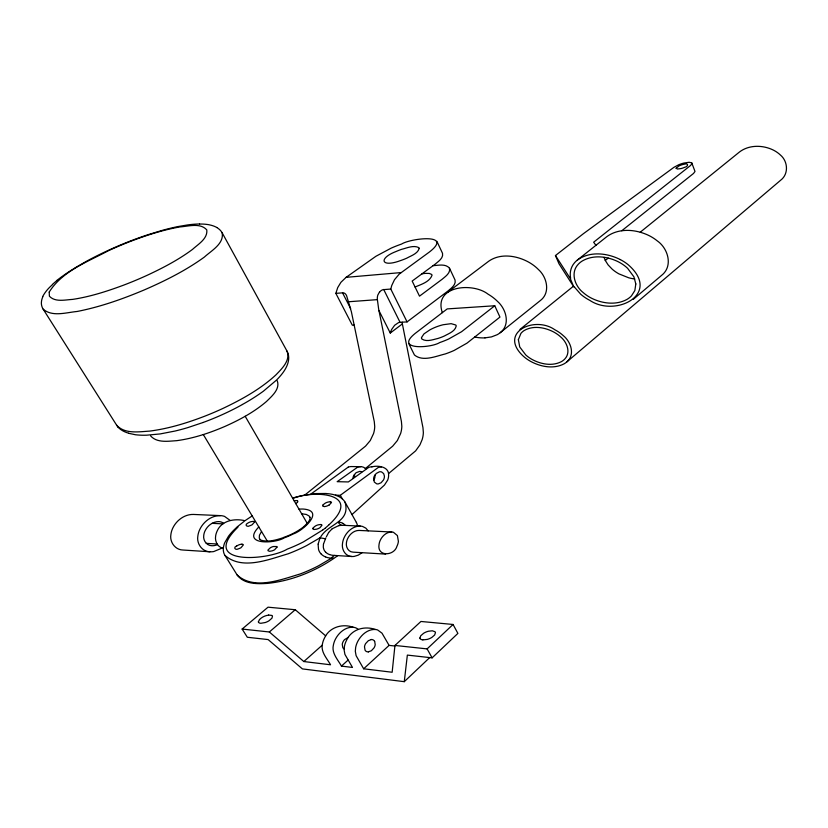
<?xml version="1.0" encoding="UTF-8"?>
<svg xmlns="http://www.w3.org/2000/svg" width="828" height="828" viewBox="0 0 828 828"><rect width="100%" height="100%" fill="white"/><g stroke="black" fill="none" stroke-linecap="round" stroke-linejoin="round"><path stroke-width="1.24" d="M318.118 544.234L318.521 549.44M325.704 635.904L295.265 609.729L268.024 607.183L242.128 629.063L247.324 637.26L268.137 639.578L302.396 668.9L404.271 681.672L407.355 655.093L432.112 657.856L457.894 633.399L453.061 624.467L420.934 621.466L394.956 645.447L392.151 672.253L363.658 668.796L356.112 655.683L355.315 651.284L355.647 647.517A32.737 24.291 -14.9 0 1 357.851 641.234C361.236 634.848 367.798 629.021 375.426 629.487A9.294 6.893 -14.9 0 1 377.63 629.963L381.998 633.172L389.088 645.385L394.894 646.006M318.149 543.996L320.125 537.62M312.912 528.44L313.336 527.539M323.438 544.317L323.303 546.894A16.477 12.234 -14.9 0 0 323.438 547.95L323.551 548.457M323.469 544.12L325.828 537.921M433.085 265.674C438.364 265.343 445.671 263.521 449.511 268.22L455.048 280.009C456.28 284.904 450.939 288.403 447.751 291.177L407.076 321.895L390.795 289.055L391.758 285.474L394.48 279.74L399.272 274.047L429.235 252.136C454.241 232.927 410.377 238.361 401.601 244.043A105.259 78.101 -14.9 0 0 391.251 248.1L375.922 256.276L346.104 277.339L340.939 282.286L337.71 287.595L335.847 293.371L352.335 325.228L354.167 325.114M42.849 296.693L42.725 296.993A23.743 17.616 -14.9 0 0 41.379 303.421A20.721 15.37 -14.9 0 0 41.938 306.536A20.224 15.007 -14.9 0 0 42.321 307.55L42.57 308.088A20.224 15.007 -14.9 0 0 43.17 309.165L116.624 425.168A24.302 18.03 -14.9 0 0 117.928 426.917L118.114 427.134M326.377 536.772L328.623 532.528M325.352 538.852L325.383 538.8A43.429 32.23 -14.9 0 0 319.918 537.889M297.5 502.151L297.562 502.058A5.506 4.088 -14.9 0 1 295.772 503.61M328.716 532.383L332.1 528.844M261.544 531.514L259.454 535.219L259.267 537.941A6.914 5.123 -14.9 0 0 259.733 539.069M323.075 504.697L322.651 505.556A1.211 0.9 -14.9 0 0 323.003 506.27L324.276 506.539M320.726 536.875C328.499 523.513 350.844 522.271 345.059 502.161A21.042 15.608 -14.9 0 0 338.931 496.624M319.929 537.869L306.774 545.507A133.018 98.698 -14.9 0 1 288.009 553.839C268.758 559.428 242.221 570.544 224.968 555.412A19.624 14.562 -14.9 0 1 224.471 554.522L224.357 554.294A19.976 14.821 -14.9 0 1 223.705 552.545L223.695 552.483A22.822 16.933 -14.9 0 1 223.705 545.973L224.181 544.172A31.009 23.008 -14.9 0 1 224.688 542.816L228.528 536.192A57.401 42.59 -14.9 0 1 234.469 529.496L236.922 527.157M379.431 292.118L377.837 295.027A18.154 13.476 -14.9 0 0 377.382 299.632L378.675 309.237L401.404 421.411L401.828 426.316A42.3 31.392 -14.9 0 1 400.617 433.53L397.378 440.517L392.669 446.188L365.407 468.493L364.123 467.572A7.131 5.289 -14.9 0 0 360.697 466.681L351.445 466.557A7.059 5.237 -14.9 0 0 348.246 467.116M259.516 619.479L258.491 621.725M258.802 526.96C240.844 545.466 275.072 543.706 284.19 537.879A64.646 47.962 -14.9 0 0 293.278 533.925C302.313 531.203 325.746 510.762 303.286 509.044A27.676 20.534 -14.9 0 0 298.991 509.179M306.432 524.176L303.71 526.67M329.161 524.641C363.409 492.805 313.543 489.803 292.791 498.466M329.037 524.766L325.207 528.181M238.009 527.074C198.503 565.669 267.941 560.763 287.233 549.14A124.987 92.736 -14.9 0 0 303.379 541.936L322.723 529.992M566.714 362.002C575.45 354.912 570.906 341.705 563.299 335.65A53.209 39.485 -14.9 0 0 554.77 329.71C534.308 315.344 497.959 332.752 523.306 356.164A53.271 39.527 -14.9 0 0 530.531 361.329C540.456 366.752 553.352 369.329 563.837 363.968A14.687 10.899 -14.9 0 0 566.714 362.002L780.69 180.193C788.908 174.035 787.945 161.201 780.338 154.96A38.678 28.701 -14.9 0 0 772.834 149.837C762.402 144.9 748.905 144.765 739.487 151.99L640.241 232.202M404.271 681.672L429.525 657.753M574.27 286.881L580.728 294.24A59.864 44.412 -14.9 0 0 589.836 300.378C615.546 317.673 662.017 294.085 628.193 264.732A59.926 44.464 -14.9 0 0 620.327 259.588M394.956 645.447L427.113 648.893L453.061 624.467M237.346 526.763L244.964 520.719C234.738 518.204 221.562 520.429 217.102 531.152A25.513 18.93 -14.9 0 0 215.632 536.058C214.659 541.315 217.774 547.37 223.301 548.364M52.392 284.428L57.039 280.392M363.658 668.796L389.088 645.385M351.983 514.561L384.44 485.084L387.659 480.126A20.845 15.463 -14.9 0 0 388.622 475.303C389.212 466.661 378.168 465.16 371.907 466.857M358.172 629.301A10.319 7.659 -14.9 0 0 353.194 627.231C345.586 626.837 339.004 632.468 335.599 638.854A31.919 23.681 -14.9 0 0 333.394 645.053C331.355 653.075 337.917 659.73 341.457 666.105L348.091 660.071M484.991 337.865L491.449 336.913L497.11 334.74A16.912 12.555 -14.9 0 0 500.215 332.701C510.659 324.721 506.198 309.061 497.597 301.485A63.311 46.979 -14.9 0 0 488.002 294.126C472.581 282.079 433.179 285.701 442.328 312.653M242.128 629.063L269.338 631.981L303.835 661.541L322.258 645.167M269.338 631.981L295.265 609.729M633.172 299.415L661.634 275.331C673.35 266.202 668.103 248.317 657.225 240.855A57.432 42.611 -14.9 0 0 649.494 235.825C636.411 229.242 619.075 227.607 606.758 236.704L577.375 260.054A19.944 14.8 -14.9 0 0 574.518 262.797C570.823 266.989 569.436 272.95 570.658 278.384M388.498 473.637L415.625 450.877L419.941 444.874L422.156 439.616A42.311 31.392 -14.9 0 0 423.346 432.485L422.953 427.662L402.367 323.914A12.699 9.418 -14.9 0 1 402.222 322.185M520.005 329.399L573.493 286.157M634.786 278.974A40.396 29.974 -14.9 0 1 628.649 277.773L618.951 273.882A51.077 37.902 -14.9 0 1 612.14 269.131L608.125 264.919L605.289 260.468L608.238 258.077M292.563 498.083A101.906 75.607 -14.9 0 1 304.694 495.134L365.593 446.095L370.292 440.506L373.531 433.613A41.038 30.45 -14.9 0 0 374.722 426.492L374.287 421.669L351.382 311.763L346.549 295.544M500.215 332.701L540.301 300.585C550.672 292.812 547.06 277.194 538.438 269.545A59.647 44.257 -14.9 0 0 529.051 262.352C517.086 255.614 500.764 252.871 488.841 261.13L447.565 292.325M621.745 230.764L693.512 173.466L694.951 171.551A1.47 1.087 -14.9 0 0 694.909 171.21L691.753 162.847L689.124 162.278L683.887 163.064A28.214 20.938 -14.9 0 0 678.639 164.803L673.94 167.318L583.388 233.703L555.464 255.541L558.972 263.749L573.814 286.912L570.202 278.415L555.464 255.541M362.115 552.69L358.255 555.153L354.249 556.385A9.305 6.903 -14.9 0 1 351.765 556.499L333.166 555.329A13.765 10.215 -14.9 0 1 330.02 554.719L329.844 554.656M494.761 305.76L461.558 331.728L448.621 339.025A77.263 57.329 -14.9 0 1 439.709 342.554C430.964 348.164 393.755 350.503 415.314 333.311L447.224 308.906L494.761 305.76L499.946 317.083L466.992 343.144L454.137 350.441A75.441 55.973 -14.9 0 1 445.257 353.949C435.787 356.216 422.901 362.012 414.435 354.974L408.866 343.806M324.99 528.347L322.972 529.816M332.245 528.74L338.321 525.801M378.934 310.552L390.267 333.032L402.367 323.914M340.774 494.937L378.148 467.551A6.934 5.144 -14.9 0 1 381.346 466.982M310.883 494.047L348.246 467.106M337.534 555.826C317.352 570.409 292.667 580.811 267.444 583.398C257.022 584.061 244.032 584.257 237.17 575.025L224.968 555.412M577.375 260.054C589.805 250.936 607.245 252.944 620.327 259.588M245.44 520.388L252.178 515.927M222.256 548.022L213.759 551.551A13.072 9.698 -14.9 0 1 209.919 551.769L182.978 550.02C175.184 549.937 169.523 541.998 170.889 534.557A31.319 23.236 -14.9 0 1 172.783 528.088C176.488 520.336 184.551 514.219 193.359 514.436L220.393 515.616A13.072 9.698 -14.9 0 1 224.595 516.424L230.07 520.367M236.673 545.911C232.668 547.536 235.576 550.744 238.671 548.747A9.594 7.121 -14.9 0 0 241.062 547.65L243.36 544.886A1.221 0.9 -14.9 0 0 243.018 544.472L241.962 544.224M75.358 267.682L86.422 261.296A268.893 199.517 -14.9 0 1 108.116 250.46A286.488 212.568 -14.9 0 1 148.171 234.634L162.174 230.391A176.457 130.927 -14.9 0 1 175.443 227.1A144.703 107.361 -14.9 0 1 178.641 226.448L187.501 224.957A72.968 54.141 -14.9 0 1 199.413 223.984L199.589 224.005M329.151 505.059L331.49 502.555A1.232 0.911 -14.9 0 0 331.065 501.944L330.331 501.737M242.469 404.499L237.522 407.19A215.559 159.939 -14.9 0 1 203.139 422.466M203.139 422.477L188.153 427.496A170.454 126.477 -14.9 0 1 175.081 431.036L160.156 433.934L146.68 435.186A60.848 45.147 -14.9 0 1 135.45 434.752L128.63 433.282M283.963 537.465C276.759 539.804 268.551 542.464 261.141 540.198A4.285 3.177 -14.9 0 1 259.702 539.08M415.066 287.016C421.235 284.356 429.525 282.006 432.03 275.289A2.763 2.049 -14.9 0 0 431.595 274.41L429.328 273.437L425.447 273.364A25.968 19.272 -14.9 0 0 421.959 273.861M348.277 637.374L344.583 639.609A10.298 7.638 -14.9 0 0 343.651 640.779A11.789 8.746 -14.9 0 0 342.254 644.412L342.813 647.631A5.144 3.819 -14.9 0 0 344.127 648.924M338.662 525.708L341.664 525.252A3.167 2.349 -14.9 0 1 340.774 525.107L338.9 523.327A5.278 3.912 -14.9 0 1 338.766 522.199M334.377 555.412L331.935 557.399A6.872 5.103 -14.9 0 0 331.624 558.124L318.614 565.752A128.092 95.044 -14.9 0 1 300.015 574.021C280.816 579.662 254.196 590.426 237.17 575.025M304.694 495.144L316.141 493.571L326.284 493.488M371.254 639.609L368.336 640.696L365.634 643.584A12.172 9.036 -14.9 0 0 364.496 646.844L365.044 650.104A4.368 3.24 -14.9 0 0 368.388 651.957M268.593 615.018L271.915 615.452A2.298 1.708 -14.9 0 1 272.464 616.115L271.988 618.133L269.028 620.762A13.817 10.257 -14.9 0 1 265.25 622.532L261.048 623.256A3.012 2.236 -14.9 0 1 258.284 621.797M368.429 651.812L371.358 650.746L374.059 647.858A12.172 9.036 -14.9 0 0 375.208 644.598L374.67 641.338M346.104 277.339L401.094 272.578M335.847 293.371L342.544 292.843L350.648 308.575M390.795 289.055L383.757 289.614L400.059 322.32L407.076 321.895M348.712 301.744L377.33 299.643M368.181 530.872L365.841 528.14L362.643 526.484A9.315 6.914 -14.9 0 0 360.232 526.091C353.018 525.966 346.87 531.535 344.065 537.827A29.404 21.818 -14.9 0 0 342.523 543.354C341.415 549.274 345.255 556.344 351.765 556.499M391.706 532C386.5 531.918 382.143 536.016 380.145 540.539A21.787 16.167 -14.9 0 0 379.038 544.565C376.947 556.996 394.231 556.033 396.933 546.273A21.673 16.084 -14.9 0 0 398.392 541.367L397.399 535.571L393.455 532.3A6.531 4.844 -14.9 0 0 391.706 532L359.114 530.427C353.96 530.334 349.561 534.308 347.553 538.811A21 15.587 -14.9 0 0 346.446 542.764C345.659 546.997 348.412 552.048 353.07 552.152L385.61 554.098M220.393 515.616C211.502 515.409 203.46 521.681 199.765 529.496A32.282 23.95 -14.9 0 0 197.851 536.068C196.474 543.541 202.032 551.665 209.919 551.769M335.423 495.154L340.329 495.299L342.295 498.829M301.651 513.753L306.308 514.457L308.958 515.916A6.883 5.103 -14.9 0 1 309.744 516.9A3.519 2.619 -14.9 0 1 309.9 517.231M342.13 525.262L360.232 526.091M212.071 523.337L222.918 523.865M206.265 543.354L217.091 544.006M422.829 639.899L427.248 639.413A13.496 10.019 -14.9 0 0 431.854 637.405L434.648 634.993L435.445 632.654A3.001 2.225 -14.9 0 0 434.959 631.723L432.33 630.791L428.397 631.236A13.476 9.998 -14.9 0 0 423.667 633.244L420.738 635.769L419.962 637.995M353.173 627.262C342.492 623.37 329.596 627.148 324.659 637.684A31.526 23.391 -14.9 0 0 322.465 643.842C320.436 651.843 327.019 658.436 330.548 664.78L303.835 661.541M375.426 629.487C364.403 625.626 351.745 629.208 346.663 640.044A32.323 23.981 -14.9 0 0 344.448 646.275L344.127 650.021L344.924 654.399L352.49 667.44L341.457 666.105M320.602 524.455L321.512 524.693A1.304 0.973 -14.9 0 1 321.957 525.283L319.97 527.705A9.232 6.852 -14.9 0 1 316.586 529.175L314.392 529.454A1.801 1.335 -14.9 0 1 312.715 528.492M329.606 554.574L329.285 554.46A13.165 9.77 -14.9 0 1 326.149 552.618L325.787 552.297M325.89 557.058L326.077 557.13A15.722 11.664 -14.9 0 0 330.641 558.082A15.142 11.23 -14.9 0 0 333.487 558.072M297.356 500.795L296.641 500.598A5.817 4.316 -14.9 0 0 294.209 500.919M325.601 556.944L325.29 556.809A16.643 12.348 -14.9 0 1 321.637 554.47L321.181 554.035M342.73 523.286L342.637 523.234A8.591 6.376 -14.9 0 0 338.766 522.168M342.875 523.368L343.165 523.544A13.745 10.195 -14.9 0 1 344.2 524.29L345.297 525.304M365.303 468.41L365.831 468.917M43.17 309.165C52.299 317.176 66.312 312.466 77.128 311.473C100.281 306.929 122.637 299.043 144.331 289.893C165.269 280.785 185.855 270.477 204.381 257.063C211.254 250.708 224.264 243.763 222.152 232.782A21.3 15.804 -14.9 0 0 216.739 227.503M150.624 435.901C156.958 443.146 168.146 441.189 176.695 440.672C193.369 438.426 209.474 433.065 224.885 426.441C239.675 419.858 254.134 412.065 266.481 401.487C271.77 396.239 280.35 389.129 277.245 380.745M116.624 425.168C124.707 434.255 138.825 431.75 149.64 431.109C168.664 428.656 187.118 422.984 204.971 416.101A239.83 177.948 -14.9 0 0 223.146 408.328C241.962 399.355 260.551 389.098 275.952 374.867C281.768 368.791 290.721 360.439 287.037 351.155L222.152 232.782M595.922 245.305L593.645 242.211L690.593 165.445L692.042 163.54A1.439 1.066 -14.9 0 0 692.001 163.199M203.315 434.565L267.278 541.067M245.181 416.277L307.209 523.348M346.394 295.265L345.618 294.147A5.796 4.306 -14.9 0 0 344.541 293.247L343.93 292.998A3.146 2.339 -14.9 0 0 342.544 292.843M345.059 502.161L356.185 522.095M427.113 648.893L432.112 657.856M287.037 351.155C291.404 359.321 286.405 368.595 281.406 374.67A70.059 51.978 -14.9 0 1 276.562 380.031L263.387 391.199A168.105 124.728 -14.9 0 1 242.449 404.468M436.884 241.31L442.525 253.337C443.622 258.222 438.167 261.534 434.99 264.277L412.168 281.054L419.506 296.155L442.111 279.284C445.298 276.531 450.68 273.105 449.511 268.22M605.289 260.468L604.036 257.384M318.573 549.637L318.852 550.423A18.516 13.734 -14.9 0 0 321.036 553.88M254.548 521.992L252.261 524.652A9.553 7.09 -14.9 0 1 249.911 525.708C247.044 527.602 244.094 524.693 247.851 523.089A9.377 6.955 -14.9 0 1 250.801 521.744L253.254 521.361A1.708 1.263 -14.9 0 1 254.641 521.94M352.935 478.532A11.437 8.487 -14.9 0 1 353.68 475.665L356.092 472.684L359.704 471.401A4.057 3.012 -14.9 0 1 361.732 471.97M360.697 466.681A7.017 5.206 -14.9 0 0 357.489 467.251L337.162 481.679L348.371 481.937L368.698 467.406A6.976 5.175 -14.9 0 1 371.907 466.847M325.621 552.141A13.786 10.226 -14.9 0 1 323.613 548.622M303.679 526.794A53.923 40.013 -14.9 0 1 283.9 537.31M306.37 524.134A17.44 12.937 -14.9 0 0 309.506 520.119L309.517 519.994A6.2 4.595 -14.9 0 0 310.003 517.303M329.068 504.987A7.856 5.827 -14.9 0 1 324.276 506.591M323.293 504.79A7.1 5.268 -14.9 0 1 330.31 501.84M236.798 546.014A7.638 5.672 -14.9 0 1 241.973 544.151M297.438 500.733A1.439 1.066 -14.9 0 1 297.531 502.037M313.522 527.622A7.245 5.372 -14.9 0 1 320.571 524.579M400.059 322.32A4.337 3.219 -14.9 0 0 398.444 322.682L394.656 325.259L391.758 329.296A26.03 19.313 -14.9 0 0 390.278 333.032M223.663 523.306A9.274 6.883 -14.9 0 0 218.84 521.599C212.889 521.516 207.507 525.645 205.033 530.893A21.518 15.97 -14.9 0 0 203.76 535.271C202.85 540.27 206.576 545.683 211.844 545.735A9.387 6.966 -14.9 0 0 217.495 544.617M259.588 619.51A11.923 8.849 -14.9 0 1 268.593 615.132M371.286 639.464A4.378 3.25 -14.9 0 1 374.566 641.369M422.839 639.816A3.871 2.877 -14.9 0 1 419.755 638.057M128.671 433.21A28.545 21.186 -14.9 0 1 118.011 427.196M326.263 493.581A33.358 24.757 -14.9 0 1 337.006 495.661M354.394 474.454A10.774 7.99 -14.9 0 1 354.332 477.477M336.965 495.713A22.056 16.363 -14.9 0 1 338.735 496.51M379.648 292.18A5.289 3.923 -14.9 0 1 383.737 289.469M42.621 296.652A43.998 32.644 -14.9 0 1 52.599 284.573M56.977 280.35A139.239 103.314 -14.9 0 1 75.42 267.754M199.589 224.046A41.203 30.574 -14.9 0 1 208.822 224.698L209.857 224.947A26.165 19.417 -14.9 0 1 216.77 227.472M484.991 337.896A35.697 26.486 -14.9 0 1 474.744 337.027M356.33 522.354A20.979 15.566 -14.9 0 1 357.489 525.801M374.867 475.086A11.178 8.301 -14.9 0 1 373.78 480.219M635.811 283.963L634.838 290.566L631.443 295.896A17.771 13.186 -14.9 0 1 626.703 299.56C615.546 305.532 601.583 303.472 590.737 297.801A53.292 39.547 -14.9 0 1 583.181 292.563C574.932 286.188 570.14 272.609 578.286 264.246A17.667 13.103 -14.9 0 1 582.094 261.089C593.169 254.475 607.452 256.287 618.547 261.917A53.178 39.465 -14.9 0 1 627.583 268.282L633.938 276.862L635.811 283.963M676.134 168.26L677.449 169.026L681.02 168.57A16.933 12.565 -14.9 0 0 684.28 167.473C688.761 166.718 688.72 162.464 684.114 164.223A16.074 11.923 -14.9 0 0 678.929 165.973L676.134 168.26M373.594 478.843L374.318 482.072L376.688 483.811A3.695 2.743 -14.9 0 0 378.355 483.894L381.077 482.765L383.447 480.043A11.54 8.57 -14.9 0 0 384.409 476.141L383.685 473.637L381.667 471.981A3.757 2.794 -14.9 0 0 379.369 471.825L376.254 473.461L374.328 476.059A11.685 8.673 -14.9 0 0 373.594 478.843M518.369 339.656L519.736 346.963L525.749 354.933A46.616 34.59 -14.9 0 0 532.083 359.455C540.767 364.175 552.028 366.431 561.187 361.753A12.813 9.501 -14.9 0 0 564.862 358.938C571.082 352.304 566.849 342.057 560.722 336.965A46.565 34.548 -14.9 0 0 553.27 331.769C544.462 327.288 533.097 325.311 524.176 330.538A12.741 9.45 -14.9 0 0 520.905 333.415L518.369 339.656M419.216 248.452C417.643 253.73 411.195 255.676 406.817 258.139A52.474 38.937 -14.9 0 1 400.359 260.644C380.973 267.889 378.117 258.274 396.126 251.484A52.63 39.051 -14.9 0 1 401.528 249.363C406.91 248.048 413.41 244.912 418.802 247.603A2.515 1.863 -14.9 0 1 419.216 248.452M277.028 547.091L274.648 549.751A9.543 7.079 -14.9 0 1 272.205 550.848L269.669 551.324L268.065 550.755A1.635 1.211 -14.9 0 1 268.117 549.864L270.383 547.753A9.398 6.976 -14.9 0 1 273.271 546.532L276.718 546.542A1.273 0.942 -14.9 0 1 276.997 546.925L277.028 547.091M421.504 337.555L421.504 338.155A3.25 2.412 -14.9 0 0 421.887 339.035C426.627 342.181 432.951 339.604 438.002 338.435A44.019 32.665 -14.9 0 0 444.357 336.013C448.621 333.591 455.131 331.428 456.218 326.015A3.25 2.412 -14.9 0 0 455.731 324.99L451.136 323.665L443.094 324.752A42.093 31.236 -14.9 0 0 429.97 329.813L423.988 333.87L421.504 337.555M49.214 292.056L49.401 296.217C55.186 302.427 65.122 299.808 72.626 299.394C90.2 296.745 107.195 291.259 123.796 285.08A288.962 214.4 -14.9 0 0 148.978 274.451C164.11 267.309 179.003 259.443 192.458 249.435C198.109 244.239 207.849 238.733 206.793 229.894C200.262 222.566 188.515 226.323 179.976 226.924C163.437 229.832 147.394 235.007 131.714 240.907A289.179 214.566 -14.9 0 0 108.53 250.656C87.592 261.834 62.286 271.118 49.214 292.056"/></g></svg>
